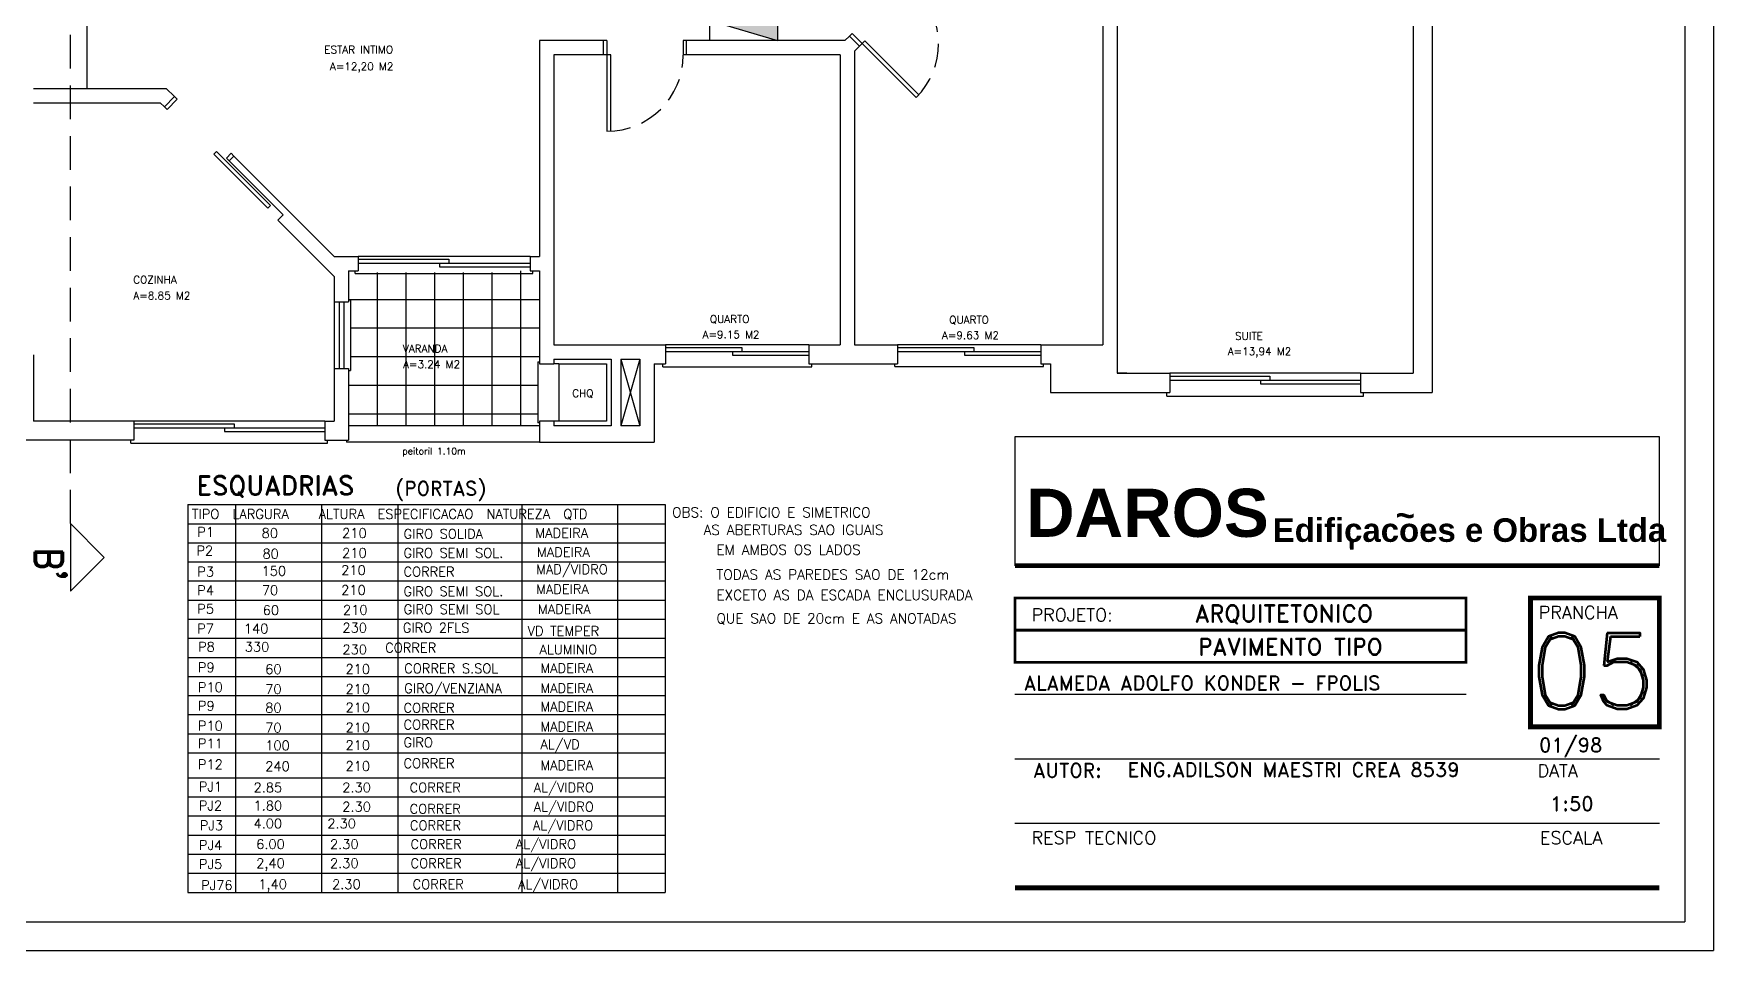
# Model space of a CAD drawing. Header units: millimetres. Extents: x 2200 to 2403, y 2380 to 2511.
# Drawn here: x 2349.53 to 2374.44, y 2419.94 to 2433.54 of the extents above; entities that cross this region are included whole.
import ezdxf

# ---------------------------------------------------------------- set-up
doc = ezdxf.new("R2010")
doc.units = ezdxf.units.MM
doc.linetypes.add('DASHED', pattern=[0.75, 0.5, -0.25])
doc.linetypes.add('HIDDEN', pattern=[0.375, 0.25, -0.125])
doc.layers.add('AMBIENTES', color=160, linetype='Continuous')
doc.layers.add('CORTE', color=7, linetype='Continuous')
doc.styles.add('ROMAND', font='romand', dxfattribs={"height": 0.1})
doc.styles.add('ROMANS', font='ROMANS.shx', dxfattribs={"height": 0.07})
doc.styles.add('SANSSERIFBOLD', font='sasb____.pfb', dxfattribs={"height": 0.4})

# ---------------------------------------------------------------- blocks, each defined once
blk = doc.blocks.new('P80D')
at = {"color": 1}
for p, q in [((0, 0.88), (0, 0.84)), ((0.15, 0.88), (0.15, 0.84)), ((0, 0.84), (0.15, 0.84)), ((0, 0.04), (0, 0)), ((0, 0.04), (0.15, 0.04)), ((0.95, 0.08), (0.15, 0.08)), ((0.15, 0.08), (0.15, 0.04)), ((0.15, 0.04), (0.95, 0.04)), ((0.15, 0.04), (0.15, 0))]:
    blk.add_line(p, q, dxfattribs=at)
at = {"color": 1, "linetype": 'HIDDEN'}
blk.add_arc((0.15, 0.04), 0.8, 0, 89.8748, dxfattribs=at)
blk = doc.blocks.new('J180')
at = {"color": 4}
for p, q in [((1.8, 0), (0, 0)), ((-0.03, -0.18), (-0.03, -0.15)), ((1.83, -0.18), (1.83, -0.15)), ((-0.03, -0.18), (1.83, -0.18))]:
    blk.add_line(p, q, dxfattribs=at)
at = {"color": 1}
for p, q in [((0, -0.03), (0.95, -0.03)), ((0, -0.07), (1.8, -0.07)), ((0.85, -0.07), (0.85, -0.11)), ((0.85, -0.11), (1.8, -0.11)), ((0.95, -0.03), (0.95, -0.07))]:
    blk.add_line(p, q, dxfattribs=at)
blk = doc.blocks.new('QD2')
at = {"layer": 'CORTE'}
h = blk.add_hatch(color=256, dxfattribs=at)
h.dxf.hatch_style = 1
h.paths.add_polyline_path([(0, 0), (0, 0.3), (-1, 0.3)])
for p, q in [((-1, 0), (-1, 0.3)), ((-1, 0.3), (0, 0.3)), ((-1, 0), (-1, 0.3)), ((-1, 0.3), (0, 0)), ((0, 0.3), (0, 0)), ((0, 0), (-1, 0))]:
    blk.add_line(p, q, dxfattribs=at)

msp = doc.modelspace()

# ---------------------------------------------------------------- linework, layer by layer
at = {"color": 1}
for p, q in [((2374.44365, 2449.6742), (2374.44365, 2419.94198)), ((2351.51135, 2432.41639), (2351.47131, 2432.45644)), ((2351.66152, 2432.56656), (2351.51135, 2432.41639)), ((2351.66152, 2432.56656), (2351.62148, 2432.60661)), ((2352.24656, 2431.79132), (2352.20652, 2431.75128)), ((2352.20652, 2431.75128), (2353.00743, 2430.95037)), ((2353.04747, 2430.99041), (2352.24656, 2431.79132)), ((2352.46243, 2431.76566), (2352.39235, 2431.69558)), ((2352.4324, 2431.65553), (2352.39235, 2431.69558)), ((2352.50248, 2431.72561), (2352.46243, 2431.76566)), ((2353.04747, 2430.99041), (2353.00743, 2430.95037)), ((2354.06248, 2429.56388), (2354.06248, 2428.57281)), ((2354.13327, 2429.56388), (2354.13327, 2428.57281)), ((2358.90459, 2428.88429), (2360.03725, 2428.88429)), ((2358.90459, 2428.82765), (2361.02832, 2428.82765)), ((2359.89566, 2428.82765), (2359.89566, 2428.77102)), ((2359.89566, 2428.77102), (2361.02832, 2428.77102)), ((2360.03725, 2428.88429), (2360.03725, 2428.82765)), ((2362.34503, 2428.88429), (2363.47769, 2428.88429)), ((2362.34503, 2428.82765), (2364.46876, 2428.82765)), ((2363.33611, 2428.82765), (2363.33611, 2428.77102)), ((2363.33611, 2428.77102), (2364.46876, 2428.77102)), ((2363.47769, 2428.88429), (2363.47769, 2428.82765)), ((2357.31887, 2428.6436), (2358.02678, 2428.6436)), ((2358.02678, 2428.6436), (2358.02678, 2427.79411)), ((2366.38012, 2428.45954), (2367.86673, 2428.45954)), ((2366.38012, 2428.40291), (2369.21176, 2428.40291)), ((2367.72515, 2428.40291), (2367.72515, 2428.34628)), ((2367.86673, 2428.45954), (2367.86673, 2428.40291)), ((2367.72515, 2428.34628), (2369.21176, 2428.34628)), ((2351.01847, 2427.75163), (2352.50508, 2427.75163)), ((2351.01847, 2427.695), (2353.85011, 2427.695)), ((2352.3635, 2427.695), (2352.3635, 2427.63837)), ((2352.50508, 2427.75163), (2352.50508, 2427.695)), ((2358.02678, 2427.79411), (2357.31887, 2427.79411)), ((2352.3635, 2427.63837), (2353.85011, 2427.63837)), ((2351.81764, 2426.55427), (2351.81764, 2422.50228)), ((2351.81764, 2426.55427), (2358.89674, 2426.55427)), ((2352.52555, 2426.55427), (2352.52555, 2422.50228)), ((2353.79979, 2426.55427), (2353.79979, 2422.50228)), ((2354.93245, 2426.55427), (2354.93245, 2422.50228)), ((2356.77301, 2426.55427), (2356.77301, 2422.50228)), ((2358.18883, 2426.55427), (2358.18883, 2422.50228)), ((2358.89674, 2426.55427), (2358.89674, 2422.50228)), ((2351.81764, 2426.2711), (2358.89674, 2426.2711)), ((2351.81764, 2425.98794), (2358.89674, 2425.98794)), ((2351.81764, 2425.70478), (2358.89674, 2425.70478)), ((2351.81764, 2425.42161), (2358.89674, 2425.42161)), ((2351.81764, 2425.13845), (2358.89674, 2425.13845)), ((2351.81764, 2424.85528), (2358.89674, 2424.85528)), ((2351.81764, 2424.57212), (2358.89674, 2424.57212)), ((2351.81764, 2424.28896), (2358.89674, 2424.28896)), ((2351.81764, 2424.00579), (2358.89674, 2424.00579)), ((2351.81764, 2423.72263), (2358.89674, 2423.72263)), ((2351.81764, 2423.43946), (2358.89674, 2423.43946)), ((2351.81764, 2423.1563), (2358.89674, 2423.1563)), ((2351.81764, 2422.87314), (2358.89674, 2422.87314)), ((2351.81764, 2422.50228), (2351.81764, 2420.8033)), ((2351.81764, 2422.50228), (2358.89674, 2422.50228)), ((2352.52555, 2422.50228), (2352.52555, 2420.8033)), ((2353.79979, 2422.50228), (2353.79979, 2420.8033)), ((2354.93245, 2422.50228), (2354.93245, 2420.8033)), ((2356.77301, 2422.50228), (2356.77301, 2420.8033)), ((2358.18883, 2422.50228), (2358.18883, 2420.8033)), ((2358.89674, 2422.50228), (2358.89674, 2420.8033)), ((2351.81764, 2422.21912), (2358.89674, 2422.21912)), ((2351.81764, 2421.93595), (2358.89674, 2421.93595)), ((2351.81764, 2421.65279), (2358.89674, 2421.65279)), ((2351.81764, 2421.36963), (2358.89674, 2421.36963)), ((2351.81764, 2421.08646), (2358.89674, 2421.08646)), ((2351.81764, 2420.8033), (2358.89674, 2420.8033)), ((2332.39378, 2419.94198), (2374.44365, 2419.94198))]:
    msp.add_line(p, q, dxfattribs=at)
for p, q in [((2374.0189, 2449.24946), (2374.0189, 2420.36672)), ((2365.60142, 2434.50169), (2365.60142, 2428.50202)), ((2370.27363, 2434.58664), (2370.27363, 2428.21885)), ((2365.38905, 2434.28932), (2365.38905, 2428.92676)), ((2369.99046, 2434.30348), (2369.99046, 2428.50202)), ((2357.03571, 2433.43679), (2357.03571, 2430.2364)), ((2357.97723, 2433.43679), (2357.03571, 2433.43679)), ((2357.97723, 2433.43679), (2357.97723, 2433.22442)), ((2359.20899, 2433.43679), (2359.20899, 2433.22442)), ((2361.56222, 2433.43679), (2359.20899, 2433.43679)), ((2361.56222, 2433.43679), (2361.63006, 2433.50463)), ((2361.78023, 2433.35446), (2361.63006, 2433.50463)), ((2357.24808, 2433.22442), (2357.24808, 2428.92676)), ((2357.97723, 2433.22442), (2357.24808, 2433.22442)), ((2361.49554, 2433.22442), (2359.20899, 2433.22442)), ((2361.49554, 2433.22442), (2361.49554, 2428.92676)), ((2361.70791, 2433.28214), (2361.78023, 2433.35446)), ((2361.70791, 2433.28214), (2361.70791, 2428.92676)), ((2349.53186, 2432.72888), (2351.49921, 2432.72888)), ((2351.49921, 2432.72888), (2351.62148, 2432.60661)), ((2349.53186, 2432.51651), (2351.41124, 2432.51651)), ((2351.41124, 2432.51651), (2351.47131, 2432.45644)), ((2351.47131, 2432.45644), (2351.62148, 2432.60661)), ((2352.4324, 2431.65553), (2352.50248, 2431.72561)), ((2352.4324, 2431.65553), (2353.23331, 2430.85462)), ((2352.50248, 2431.72561), (2353.99169, 2430.2364)), ((2353.15322, 2430.77453), (2353.23331, 2430.85462)), ((2353.15322, 2430.77453), (2353.99169, 2429.93606)), ((2353.99169, 2430.2364), (2354.34565, 2430.2364)), ((2354.34565, 2430.2364), (2354.34565, 2430.02402)), ((2356.89412, 2430.2364), (2356.89412, 2430.02402)), ((2356.89412, 2430.2364), (2357.03571, 2430.2364)), ((2353.99169, 2429.93606), (2353.99169, 2429.56388)), ((2354.20407, 2430.02402), (2354.34565, 2430.02402)), ((2354.20407, 2430.02402), (2354.20407, 2429.56388)), ((2356.89412, 2430.02402), (2357.03571, 2430.02402)), ((2357.03571, 2430.02402), (2357.03571, 2428.92676)), ((2353.99169, 2429.56388), (2354.20407, 2429.56388)), ((2357.03571, 2428.92676), (2357.03571, 2428.6436)), ((2357.24808, 2428.92676), (2358.90459, 2428.92676)), ((2358.90459, 2428.92676), (2358.90459, 2428.6436)), ((2361.02832, 2428.92676), (2361.02832, 2428.6436)), ((2361.02832, 2428.92676), (2361.49554, 2428.92676)), ((2361.70791, 2428.92676), (2362.34503, 2428.92676)), ((2362.34503, 2428.92676), (2362.34503, 2428.6436)), ((2364.46876, 2428.92676), (2364.46876, 2428.6436)), ((2364.46876, 2428.92676), (2365.38905, 2428.92676)), ((2349.53186, 2428.7781), (2349.53186, 2427.79411)), ((2357.24808, 2428.71439), (2357.24808, 2428.6436)), ((2357.24808, 2428.71439), (2358.09757, 2428.71439)), ((2358.09757, 2428.71439), (2358.09757, 2427.72331)), ((2358.23915, 2428.71439), (2358.52232, 2428.71439)), ((2358.23915, 2428.71439), (2358.23915, 2427.72331)), ((2358.52232, 2428.71439), (2358.52232, 2427.72331)), ((2353.99169, 2428.57281), (2354.20407, 2428.57281)), ((2353.99169, 2428.57281), (2353.99169, 2427.79411)), ((2354.20407, 2428.57281), (2354.20407, 2427.51094)), ((2357.03571, 2428.6436), (2357.24808, 2428.6436)), ((2358.73469, 2428.6436), (2358.90459, 2428.6436)), ((2358.73469, 2428.6436), (2358.73469, 2427.48263)), ((2361.02832, 2428.6436), (2362.34503, 2428.6436)), ((2364.46876, 2428.6436), (2364.61035, 2428.6436)), ((2364.61035, 2428.6436), (2364.61035, 2428.21885)), ((2365.743, 2428.50202), (2365.60142, 2428.50202)), ((2365.60142, 2428.50202), (2366.38012, 2428.50202)), ((2369.21176, 2428.50202), (2369.99046, 2428.50202)), ((2364.61035, 2428.21885), (2366.38012, 2428.21885)), ((2369.21176, 2428.21885), (2370.27363, 2428.21885)), ((2351.01847, 2427.79411), (2349.53186, 2427.79411)), ((2351.01847, 2427.79411), (2351.01847, 2427.51094)), ((2353.85011, 2427.79411), (2353.85011, 2427.51094)), ((2353.85011, 2427.79411), (2353.99169, 2427.79411)), ((2357.03571, 2427.79411), (2357.03571, 2427.48263)), ((2357.24808, 2427.79411), (2357.03571, 2427.79411)), ((2357.24808, 2427.79411), (2357.24808, 2427.72331)), ((2358.09757, 2427.72331), (2357.24808, 2427.72331)), ((2358.52232, 2427.72331), (2358.23915, 2427.72331)), ((2351.01847, 2427.51094), (2349.31948, 2427.51094)), ((2353.85011, 2427.51094), (2354.20407, 2427.51094)), ((2357.03571, 2427.48263), (2358.73469, 2427.48263)), ((2350.07952, 2426.27224), (2350.07952, 2425.2711)), ((2350.07952, 2426.27224), (2350.58009, 2425.77167)), ((2350.58009, 2425.77167), (2350.07952, 2425.2711)), ((2333.24327, 2420.36672), (2374.0189, 2420.36672))]:
    msp.add_line(p, q)
at = {"linetype": 'DASHED'}
msp.add_line((2350.07952, 2426.27224), (2350.07952, 2447.78575), dxfattribs=at)
at = {"color": 4}
for p, q in [((2350.32605, 2432.72888), (2350.32605, 2434.85261)), ((2354.62881, 2429.99571), (2354.62881, 2427.72331)), ((2355.05356, 2429.99571), (2355.05356, 2427.72331)), ((2355.4783, 2429.99571), (2355.4783, 2427.72331)), ((2355.90305, 2429.99571), (2355.90305, 2427.72331)), ((2356.3278, 2429.99571), (2356.3278, 2427.72331)), ((2356.75254, 2430.02402), (2356.75254, 2427.72331)), ((2353.99169, 2429.56388), (2353.99169, 2428.57281)), ((2354.20407, 2429.59928), (2357.03571, 2429.59928)), ((2354.23238, 2429.5922), (2354.23238, 2428.54449)), ((2354.23238, 2429.17453), (2357.03571, 2429.17453)), ((2361.02832, 2428.92676), (2358.90459, 2428.92676)), ((2364.46876, 2428.92676), (2362.34503, 2428.92676)), ((2354.23238, 2428.74978), (2357.03571, 2428.74978)), ((2357.00739, 2428.67191), (2357.03571, 2428.67191)), ((2357.00739, 2428.67191), (2357.00739, 2427.76579)), ((2358.23915, 2428.71439), (2358.52232, 2427.72331)), ((2358.52232, 2428.71439), (2358.23915, 2427.72331)), ((2354.20407, 2428.54449), (2354.23238, 2428.54449)), ((2357.31887, 2428.6436), (2357.24808, 2428.6436)), ((2357.31887, 2428.6436), (2357.31887, 2427.79411)), ((2358.86211, 2428.59876), (2358.86211, 2428.64123)), ((2358.86211, 2428.59876), (2361.07079, 2428.59876)), ((2361.07079, 2428.59876), (2361.07079, 2428.64123)), ((2362.30256, 2428.60306), (2362.30256, 2428.64553)), ((2362.30256, 2428.60306), (2364.51124, 2428.60306)), ((2364.51124, 2428.60306), (2364.51124, 2428.64553)), ((2369.21176, 2428.50202), (2366.38012, 2428.50202)), ((2354.20407, 2428.32504), (2357.00739, 2428.32504)), ((2366.33765, 2428.16434), (2366.33765, 2428.20682)), ((2366.33765, 2428.16434), (2369.25424, 2428.16434)), ((2369.25424, 2428.16434), (2369.25424, 2428.20682)), ((2353.85011, 2427.79411), (2351.01847, 2427.79411)), ((2354.20407, 2427.90029), (2357.00739, 2427.90029)), ((2357.03571, 2427.72331), (2354.20407, 2427.72331)), ((2357.03571, 2427.76579), (2357.00739, 2427.76579)), ((2357.31887, 2427.79411), (2357.24808, 2427.79411)), ((2350.97599, 2427.46532), (2350.97599, 2427.5078)), ((2350.97599, 2427.46532), (2353.89258, 2427.46532)), ((2353.89258, 2427.46532), (2353.89258, 2427.5078)), ((2354.17321, 2427.51094), (2354.17321, 2427.48263)), ((2357.03571, 2427.48263), (2354.17321, 2427.48263)), ((2364.08549, 2427.55962), (2364.08549, 2425.64826)), ((2373.64228, 2427.55962), (2364.08549, 2427.55962)), ((2373.64228, 2425.64826), (2373.64228, 2427.55962)), ((2370.77524, 2423.7369), (2364.08549, 2423.7369)), ((2373.64228, 2422.78123), (2364.08549, 2422.78123)), ((2373.64228, 2421.82555), (2364.08549, 2421.82555))]:
    msp.add_line(p, q, dxfattribs=at)
at = {"color": 3}
msp.add_line((2354.20407, 2429.5922), (2354.23238, 2429.5922), dxfattribs=at)
at = {"color": 7}
for p, q in [((2366.38012, 2428.50202), (2366.38012, 2428.21885)), ((2369.21176, 2428.50202), (2369.21176, 2428.21885))]:
    msp.add_line(p, q, dxfattribs=at)
for points, const_width in [([(2373.64228, 2425.64826), (2364.08549, 2425.64826)], 0.07079), ([(2370.77524, 2424.69258), (2364.08549, 2424.69258)], 0.04247), ([(2364.08549, 2420.86987), (2373.64228, 2420.86987)], 0.07079)]:
    msp.add_lwpolyline(points, dxfattribs=dict(const_width=const_width))
for points, const_width in [([(2370.77524, 2424.21474), (2364.08549, 2424.21474), (2364.08549, 2425.17042), (2370.77524, 2425.17042)], 0.04247), ([(2373.64228, 2425.17042), (2373.64228, 2423.25906), (2371.73092, 2423.25906), (2371.73092, 2425.17042)], 0.07079)]:
    msp.add_lwpolyline(points, close=True, dxfattribs=dict(const_width=const_width))

# ---------------------------------------------------------------- block references
at = {"xscale": 1.415820403187441, "yscale": 1.415820403187441, "zscale": 1.415820403187441}
for p, rotation in [((2361.63006, 2433.50463), 315), ((2357.97723, 2433.43679), 270.0000000000109)]:
    msp.add_blockref('P80D', p, dxfattribs=dict(at, rotation=rotation))
msp.add_blockref('J180', (2354.34565, 2430.2364), dxfattribs=at)
at = {"layer": 'CORTE'}
msp.add_blockref('QD2', (2360.56222, 2433.43679), dxfattribs=at)

# ---------------------------------------------------------------- texts
at = {"color": 1}
for s, height, style, p in [('CHQ', 0.113266, 'ROMAND', (2357.51914, 2428.1498)), ('peitoril 1.10m', 0.0991074, 'ROMANS', (2355.00033, 2427.299)), ('DAROS ', 0.713573, 'SANSSERIFBOLD', (2364.25052, 2426.07655)), ('TIPO  LARGURA   ALTURA  ESPECIFICACAO  NATUREZA  QTD', 0.141582, 'ROMAND', (2351.87968, 2426.34404)), ('OBS: O EDIFICIO E SIMETRICO', 0.1486611, 'ROMANS', (2359.00065, 2426.36544)), ('~', 0.35396, 'SANSSERIFBOLD', (2369.73067, 2426.22074)), ('P1', 0.141582, 'ROMAND', (2351.95955, 2426.07738)), ('80', 0.141582, 'ROMAND', (2352.91369, 2426.06202)), ('210', 0.141582, 'ROMAND', (2354.10691, 2426.06202)), ('GIRO SOLIDA', 0.141582, 'ROMAND', (2355.01953, 2426.04973)), ('MADEIRA', 0.141582, 'ROMAND', (2356.97307, 2426.06202)), ('     AS ABERTURAS SAO IGUAIS', 0.1486611, 'ROMANS', (2358.91403, 2426.10551)), ('Edificacoes e Obras Ltda', 0.349651, 'SANSSERIFBOLD', (2367.90886, 2426.00213)), ('P2', 0.141582, 'ROMAND', (2351.94644, 2425.80218)), ('MADEIRA', 0.141582, 'ROMAND', (2356.99768, 2425.77928)), ('EM AMBOS OS LADOS', 0.1486611, 'ROMANS', (2359.65832, 2425.81099)), ("'", 0.35396, 'SANSSERIFBOLD', (2369.02026, 2425.65829)), ('80', 0.141582, 'ROMAND', (2352.926, 2425.7547)), ('210', 0.141582, 'ROMAND', (2354.10691, 2425.76699)), ('GIRO SEMI SOL.', 0.141582, 'ROMAND', (2355.01719, 2425.76699)), ('MAD/VIDRO', 0.141582, 'ROMAND', (2356.98425, 2425.52429)), ('P3', 0.141582, 'ROMAND', (2351.95955, 2425.48767)), ('150', 0.141582, 'ROMAND', (2352.91257, 2425.4997)), ('210', 0.141582, 'ROMAND', (2354.09348, 2425.51199)), ('CORRER', 0.141582, 'ROMAND', (2355.01719, 2425.48913)), ('TODAS AS PAREDES SAO DE 12cm', 0.1486611, 'ROMANS', (2359.65832, 2425.44275)), ('P4', 0.141582, 'ROMAND', (2351.95955, 2425.21247)), ('70', 0.141582, 'ROMAND', (2352.91642, 2425.21339)), ('210', 0.141582, 'ROMAND', (2354.09348, 2425.21674)), ('GIRO SEMI SOL.', 0.141582, 'ROMAND', (2355.01719, 2425.19737)), ('MADEIRA', 0.141582, 'ROMAND', (2356.98425, 2425.22903)), ('EXCETO AS DA ESCADA ENCLUSURADA', 0.1486611, 'ROMANS', (2359.65832, 2425.1395)), ('P5', 0.141582, 'ROMAND', (2351.95955, 2424.93727)), ('60', 0.141582, 'ROMAND', (2352.92985, 2424.91813)), ('210', 0.141582, 'ROMAND', (2354.12034, 2424.92148)), ('GIRO SEMI SOL', 0.141582, 'ROMAND', (2355.02012, 2424.93108)), ('MADEIRA', 0.141582, 'ROMAND', (2357.01111, 2424.93377)), ('QUE SAO DE 20cm E AS ANOTADAS', 0.1486611, 'ROMANS', (2359.65832, 2424.79292)), ('PROJETO:', 0.191136, 'ROMAND', (2364.33112, 2424.82334)), ('ARQUITETONICO', 0.2548477, 'ROMAND', (2366.75428, 2424.81242)), ('PRANCHA', 0.191136, 'ROMAND', (2371.85256, 2424.85948)), ('P7    140      ', 0.141582, 'ROMAND', (2351.95726, 2424.64398)), ('230', 0.141582, 'ROMAND', (2354.11176, 2424.65744)), ('GIRO 2FLS      ', 0.141582, 'ROMAND', (2355.00688, 2424.65744)), ('VD TEMPER', 0.141582, 'ROMAND', (2356.85844, 2424.60934)), ('P8    330       ', 0.141582, 'ROMAND', (2351.97072, 2424.37485)), ('230', 0.141582, 'ROMAND', (2354.11176, 2424.33539)), ('       CORRER        ', 0.141582, 'ROMAND', (2354.00689, 2424.3614)), ('ALUMINIO', 0.141582, 'ROMAND', (2357.0338, 2424.33448)), ('PAVIMENTO TIPO', 0.2481705, 'ROMAND', (2366.80394, 2424.32274)), ('0', 1.13266, 'ROMAND', (2371.708, 2423.5193)), ('5', 1.13266, 'ROMAND', (2372.62652, 2423.5193)), ('P9', 0.141582, 'ROMAND', (2351.9688, 2424.06994)), ('60', 0.141582, 'ROMAND', (2352.96682, 2424.04157)), ('210', 0.141582, 'ROMAND', (2354.15731, 2424.04492)), ('CORRER S.SOL', 0.141582, 'ROMAND', (2355.0278, 2424.05452)), ('MADEIRA', 0.141582, 'ROMAND', (2357.04808, 2424.05721)), ('GIRO/VENZIANA', 0.141582, 'ROMAND', (2355.0278, 2423.7589)), ('ALAMEDA ADOLFO KONDER - FPOLIS', 0.2123731, 'ROMAND', (2364.21732, 2423.80123)), ('P10', 0.141582, 'ROMAND', (2351.9688, 2423.77432)), ('70', 0.141582, 'ROMAND', (2352.96682, 2423.74595)), ('210', 0.141582, 'ROMAND', (2354.15731, 2423.7493)), ('MADEIRA', 0.141582, 'ROMAND', (2357.04808, 2423.76159)), ('P9', 0.141582, 'ROMAND', (2351.9688, 2423.49904)), ('80', 0.141582, 'ROMAND', (2352.96682, 2423.47067)), ('210', 0.141582, 'ROMAND', (2354.15731, 2423.47402)), ('CORRER', 0.141582, 'ROMAND', (2355.01719, 2423.46898)), ('MADEIRA', 0.141582, 'ROMAND', (2357.04808, 2423.48631)), ('P10', 0.141582, 'ROMAND', (2351.9688, 2423.20342)), ('70', 0.141582, 'ROMAND', (2352.96682, 2423.17505)), ('210', 0.141582, 'ROMAND', (2354.15731, 2423.1784)), ('CORRER', 0.141582, 'ROMAND', (2355.01719, 2423.22012)), ('MADEIRA', 0.141582, 'ROMAND', (2357.04808, 2423.1907)), ('P11', 0.141582, 'ROMAND', (2351.9688, 2422.94039)), ('100', 0.141582, 'ROMAND', (2352.96682, 2422.91202)), ('210', 0.141582, 'ROMAND', (2354.15731, 2422.91537)), ('GIRO', 0.141582, 'ROMAND', (2355.01719, 2422.95709)), ('AL/VD', 0.141582, 'ROMAND', (2357.04808, 2422.92766)), ('01/98', 0.212373, 'ROMAND', (2371.85905, 2422.88392)), ('P12', 0.141582, 'ROMAND', (2351.9688, 2422.6305)), ('240', 0.141582, 'ROMAND', (2352.96682, 2422.60213)), ('210', 0.141582, 'ROMAND', (2354.15731, 2422.60548)), ('CORRER', 0.141582, 'ROMAND', (2355.01719, 2422.6472)), ('MADEIRA', 0.141582, 'ROMAND', (2357.04808, 2422.61777)), ('AUTOR:', 0.212373, 'ROMAND', (2364.35501, 2422.50553)), ('ENG.ADILSON MAESTRI CREA 8539      ', 0.2123731, 'ROMAND', (2365.75484, 2422.517)), ('DATA', 0.191136, 'ROMAND', (2371.83448, 2422.51062)), ('PJ1', 0.141582, 'ROMAND', (2351.98209, 2422.30033)), ('2.85', 0.141582, 'ROMAND', (2352.7931, 2422.28748)), ('2.30', 0.141582, 'ROMAND', (2354.10937, 2422.28748)), ('CORRER ', 0.141582, 'ROMAND', (2355.10846, 2422.28748)), ('AL/VIDRO', 0.141582, 'ROMAND', (2356.94806, 2422.28748)), ('1:50', 0.212373, 'ROMAND', (2372.01969, 2422.01248)), ('PJ2', 0.141582, 'ROMAND', (2351.98209, 2422.01969)), ('1.80', 0.141582, 'ROMAND', (2352.7931, 2422.01806)), ('2.30', 0.141582, 'ROMAND', (2354.10937, 2422.00222)), ('CORRER', 0.141582, 'ROMAND', (2355.10846, 2421.97052)), ('AL/VIDRO', 0.141582, 'ROMAND', (2356.94806, 2422.00222)), ('PJ3', 0.141582, 'ROMAND', (2351.99546, 2421.72569)), ('4.00      2.30   ', 0.141582, 'ROMAND', (2352.79256, 2421.75386)), ('CORRER       ', 0.141582, 'ROMAND', (2355.11274, 2421.72559)), ('AL/VIDRO', 0.141582, 'ROMAND', (2356.93775, 2421.72559)), ('RESP TECNICO', 0.1911358, 'ROMAND', (2364.33112, 2421.51687)), ('ESCALA', 0.191136, 'ROMAND', (2371.87064, 2421.51687)), ('PJ4    ', 0.141582, 'ROMAND', (2351.98419, 2421.43304)), ('6.00      2.30   ', 0.141582, 'ROMAND', (2352.83252, 2421.4465)), ('CORRER       AL/VIDRO', 0.141582, 'ROMAND', (2355.12168, 2421.4465)), ('PJ5    ', 0.141582, 'ROMAND', (2351.98419, 2421.15015)), ('2,40      2.30   ', 0.141582, 'ROMAND', (2352.83252, 2421.16361)), ('CORRER       AL/VIDRO', 0.141582, 'ROMAND', (2355.12168, 2421.16361)), ('PJ76    ', 0.141582, 'ROMAND', (2352.01537, 2420.83857)), ('1,40      2.30   ', 0.141582, 'ROMAND', (2352.8637, 2420.85202)), ('CORRER       AL/VIDRO', 0.141582, 'ROMAND', (2355.15286, 2420.85202))]:
    msp.add_text(s, height=height, dxfattribs=dict(at, style=style)).set_placement(p)
at = {"color": 2, "style": 'ROMAND'}
for s, height, p in [('ESQUADRIAS', 0.283164, (2351.94704, 2426.69743)), ('(PORTAS)', 0.212373, (2354.90135, 2426.68782))]:
    msp.add_text(s, height=height, dxfattribs=at).set_placement(p)
at = {"color": 1, "style": 'ROMAND'}
for s, p in [('B', (2349.55001, 2425.92617)), ("'", (2349.60512, 2425.60672))]:
    msp.add_text(s, height=0.41362, rotation=270, dxfattribs=at).set_placement(p)
at = {"layer": 'AMBIENTES', "style": 'ROMAND'}
for s, height, p in [('ESTAR INTIMO', 0.1132656, (2353.84291, 2433.24773)), ('A=12,20 M2', 0.113266, (2353.92635, 2432.99763)), ('COZINHA', 0.113266, (2351.00882, 2429.83293)), ('A=8.85 M2', 0.113266, (2351.01129, 2429.59901)), ('QUARTO', 0.113266, (2359.56163, 2429.24968)), ('QUARTO', 0.113266, (2363.11165, 2429.23934)), ('VARANDA', 0.113266, (2355.00894, 2428.81334)), ('A=9.15 M2', 0.113266, (2359.45322, 2429.02088)), ('A=9.63 M2', 0.113266, (2363.00325, 2429.01054)), ('SUITE', 0.113266, (2367.34989, 2428.99972)), ('A=3.24 M2', 0.113266, (2355.01141, 2428.57943)), ('A=13,94 M2', 0.113266, (2367.24148, 2428.77093))]:
    msp.add_text(s, height=height, dxfattribs=at).set_placement(p)

doc.saveas('drawing.dxf')
